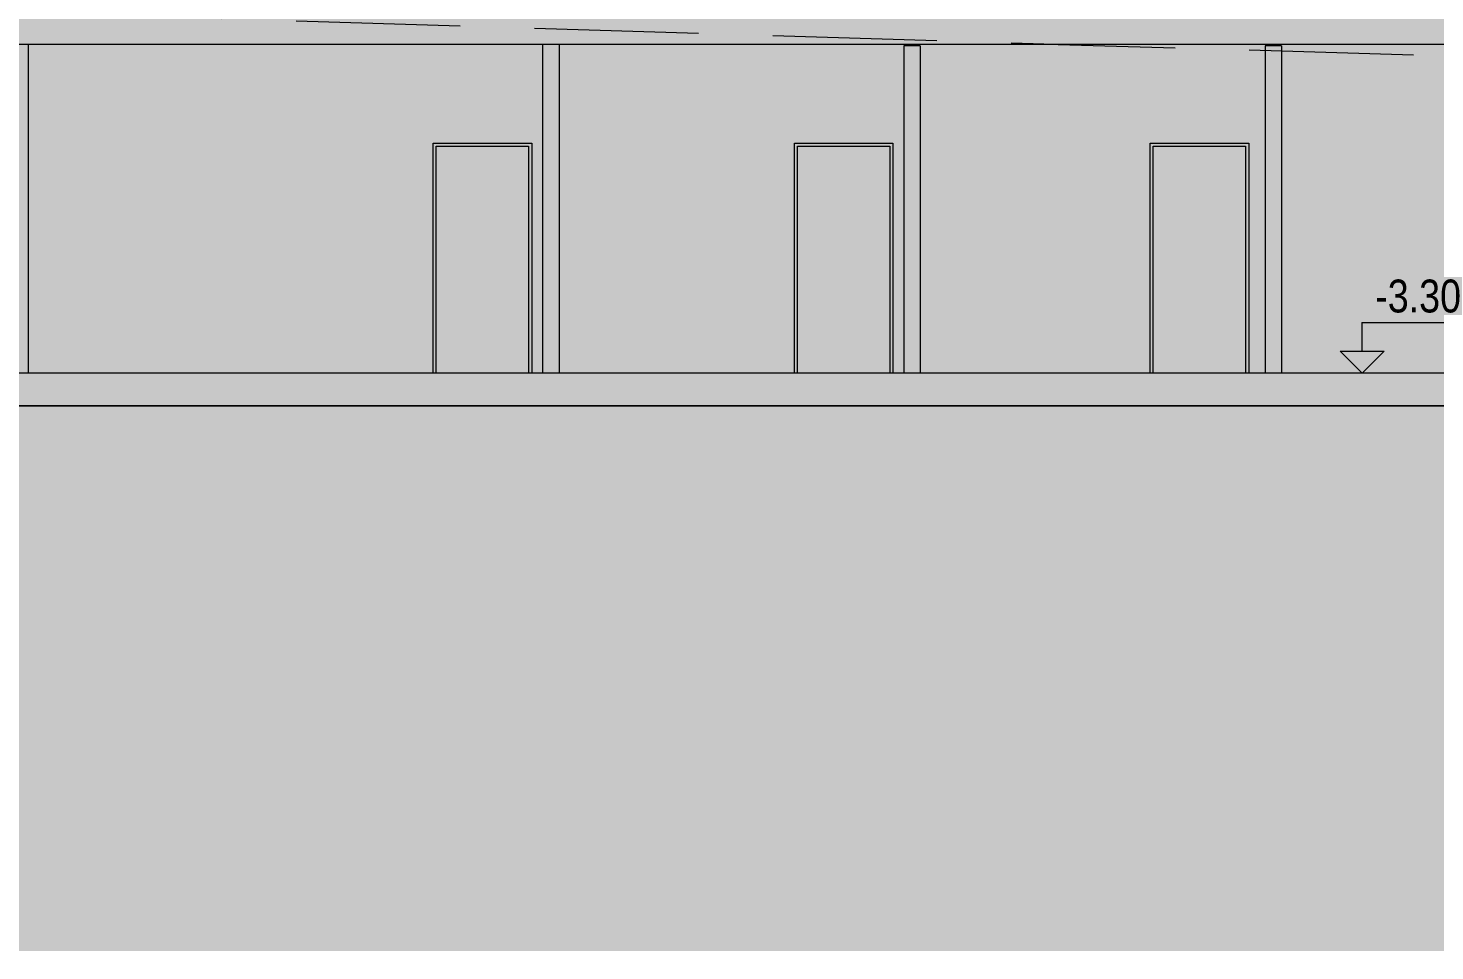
# Model space of a CAD drawing. Header units: centimetres. Extents: x -4381 to 5639, y -3920 to 4826.
# Drawn here: x 63.97 to 76.82, y 23.63 to 32.05 of the extents above; entities that cross this region are included whole.
import ezdxf
from ezdxf.xclip import XClip

# ---------------------------------------------------------------- set-up
doc = ezdxf.new("R2010")
doc.units = ezdxf.units.CM
doc.header["$MEASUREMENT"] = 0
doc.header["$XCLIPFRAME"] = 0
doc.set_wipeout_variables(frame=1)
doc.linetypes.add('Traits', pattern=[0.217778, 0.15, -0.067778])
doc.linetypes.add('Wipeout_Contour', pattern=[100, 0, -100])
for name, color, linetype in [('0- SITE', 7, 'Continuous'), ('00- NIVEAUX', 7, 'Continuous'), ('Dalles', 7, 'Continuous'), ('Drawing & Figure', 7, 'Continuous'), ('Structural - Bearing', 7, 'Continuous')]:
    doc.layers.add(name, color=color, linetype=linetype)
doc.layers.add('0- SITE_Pen_No__178', color=7, linetype='Continuous', lineweight=5, true_color=0xbda888)
doc.layers.add('Structural - Bearing_Pen_No__102', color=7, linetype='Continuous', lineweight=5, true_color=0xcccccc)
for name, color, linetype, lineweight in [('00- NIVEAUX_Pen_No__1', 7, 'Continuous', 5), ('00- NIVEAUX_Pen_No__20', 1, 'Continuous', 5), ('0_Pen_No__1', 7, 'Continuous', 5), ('Dalles_Pen_No__1', 7, 'Continuous', 5), ('Structural - Bearing_Pen_No__1', 7, 'Continuous', 5), ('Structural - Bearing_Pen_No__18', 9, 'Continuous', 5), ('Structural - Bearing_Pen_No__7', 7, 'Continuous', 5)]:
    doc.layers.add(name, color=color, linetype=linetype, lineweight=lineweight)
doc.styles.add('GENERATED_STYLE_2', font='')
doc.styles.get('GENERATED_STYLE_2').set_extended_font_data('Arial Narrow Occidental')

# ---------------------------------------------------------------- blocks, each defined once
blk = doc.blocks.new('Drawing_7_7', base_point=(-363.092, 32.204))
at = {"color": 254, "linetype": 'Wipeout_Contour', "lineweight": 0, "ltscale": 276.143015}
blk.add_wipeout([(63.667, 28.604), (63.667, 23.625), (64.073, 23.625), (64.073, 28.604)], dxfattribs=at).dxf.layer = '0- SITE'
at = {"color": 254, "linetype": 'Wipeout_Contour', "lineweight": 0, "ltscale": 587.89493}
blk.add_wipeout([(63.967, 31.904), (63.967, 28.904), (67.667, 28.904), (67.667, 31.004), (68.567, 31.004), (68.567, 28.904), (68.667, 28.904), (68.667, 31.904)], dxfattribs=at).dxf.layer = 'Structural - Bearing'
at = {"color": 254, "linetype": 'Wipeout_Contour', "lineweight": 0, "ltscale": 1920.895525}
blk.add_wipeout([(68.817, 28.904), (70.967, 28.904), (70.967, 31.004), (71.867, 31.004), (71.867, 28.904), (71.967, 28.904), (71.967, 31.891), (72.117, 31.891), (72.117, 28.904), (74.217, 28.904), (74.217, 31.004), (75.117, 31.004), (75.117, 28.904), (75.267, 28.904), (75.267, 31.891), (75.417, 31.891), (75.417, 28.904), (77.567, 28.904), (77.567, 31.004), (78.467, 31.004), (78.467, 28.904), (78.567, 28.904), (78.567, 31.904), (68.817, 31.904)], dxfattribs=at).dxf.layer = 'Structural - Bearing'
at = {"layer": '0- SITE_Pen_No__178', "linetype": 'Continuous', "ltscale": 10}
blk.add_hatch(color=256, dxfattribs=at).paths.add_polyline_path([(63.667, 28.604), (63.667, 23.625), (64.073, 23.625), (64.073, 28.604)])
at = {"layer": '00- NIVEAUX', "linetype": 'Continuous', "lineweight": 0, "true_color": 0x000000}
blk.add_hatch(color=18, dxfattribs=at).paths.add_polyline_path([(76.153, 28.904), (76.353, 29.104), (75.953, 29.104)])
at = {"layer": 'Dalles', "linetype": 'Continuous', "lineweight": 0, "ltscale": 10, "true_color": 0x000000}
for points in [[(63.667, 31.904), (67.517, 31.904), (67.517, 32.204), (63.667, 32.204)], [(67.517, 32.204), (67.517, 31.904), (70.867, 31.904), (70.867, 32.204)], [(88.267, 31.904), (88.267, 32.204), (70.867, 32.204), (70.867, 31.904)]]:
    blk.add_hatch(color=18, dxfattribs=at).paths.add_polyline_path(points)
at = {"layer": 'Structural - Bearing', "linetype": 'Continuous', "lineweight": 0, "ltscale": 10, "true_color": 0x000000}
for points in [[(63.967, 31.904), (63.667, 31.904), (63.667, 28.904), (63.967, 28.904)], [(68.817, 31.904), (68.667, 31.904), (68.667, 28.904), (68.817, 28.904)], [(72.117, 28.904), (72.117, 31.891), (71.967, 31.891), (71.967, 28.904)], [(75.417, 28.904), (75.417, 31.891), (75.267, 31.891), (75.267, 28.904)]]:
    blk.add_hatch(color=18, dxfattribs=at).paths.add_polyline_path(points)
at = {"layer": 'Structural - Bearing_Pen_No__102', "linetype": 'Continuous', "ltscale": 10}
for points in [[(63.967, 31.904), (63.967, 28.904), (67.667, 28.904), (67.667, 31.004), (68.567, 31.004), (68.567, 28.904), (68.667, 28.904), (68.667, 31.904)], [(68.817, 28.904), (70.967, 28.904), (70.967, 31.004), (71.867, 31.004), (71.867, 28.904), (71.967, 28.904), (71.967, 31.891), (72.117, 31.891), (72.117, 28.904), (74.217, 28.904), (74.217, 31.004), (75.117, 31.004), (75.117, 28.904), (75.267, 28.904), (75.267, 31.891), (75.417, 31.891), (75.417, 28.904), (77.567, 28.904), (77.567, 31.004), (78.467, 31.004), (78.467, 28.904), (78.567, 28.904), (78.567, 31.904), (68.817, 31.904)]]:
    blk.add_hatch(color=256, dxfattribs=at).paths.add_polyline_path(points)
at = {"layer": '00- NIVEAUX_Pen_No__1', "linetype": 'Continuous', "ltscale": 10}
for p, q in [((76.153, 29.104), (76.153, 29.361)), ((77.181, 29.361), (76.153, 29.361)), ((76.153, 28.904), (75.953, 29.104)), ((75.953, 29.104), (76.353, 29.104)), ((76.153, 28.904), (76.353, 29.104))]:
    blk.add_line(p, q, dxfattribs=at)
blk.add_point((76.153, 29.361), dxfattribs=at)
at = {"layer": '00- NIVEAUX_Pen_No__20', "linetype": 'Traits', "ltscale": 10, "flags": 128}
blk.add_lwpolyline([(55.53, 32.404), (63.667, 32.204), (96.143, 31.213)], dxfattribs=at)
at = {"layer": 'Dalles_Pen_No__1', "linetype": 'Continuous', "ltscale": 10}
for p, q in [((63.967, 31.904), (63.667, 31.904)), ((67.517, 31.904), (63.967, 31.904)), ((68.667, 31.904), (67.517, 31.904)), ((68.817, 31.904), (68.667, 31.904)), ((70.867, 31.904), (68.817, 31.904)), ((78.567, 31.904), (70.867, 31.904)), ((63.967, 28.904), (63.667, 28.904)), ((68.817, 28.904), (68.667, 28.904)), ((72.117, 28.904), (71.967, 28.904)), ((75.417, 28.904), (75.267, 28.904)), ((78.567, 28.904), (75.417, 28.904))]:
    blk.add_line(p, q, dxfattribs=at)
at = {"layer": 'Structural - Bearing_Pen_No__1', "linetype": 'Continuous', "ltscale": 10}
for p, q in [((63.967, 31.904), (63.967, 28.904)), ((68.667, 31.904), (68.667, 28.904)), ((68.817, 31.904), (68.817, 28.904)), ((71.967, 31.891), (71.967, 28.904)), ((72.117, 31.891), (71.967, 31.891)), ((72.117, 31.891), (72.117, 28.904)), ((75.267, 31.891), (75.267, 28.904)), ((75.417, 31.891), (75.267, 31.891)), ((75.417, 31.891), (75.417, 28.904))]:
    blk.add_line(p, q, dxfattribs=at)
at = {"layer": '00- NIVEAUX_Pen_No__1', "linetype": 'Continuous', "insert": (76.273, 29.453), "char_height": 0.3, "attachment_point": 7, "style": 'GENERATED_STYLE_2'}
blk.add_mtext('\\A1;{\\fArial Narrow Occidental|b0|i0|c0|p34;-3.30}', dxfattribs=at)
at = {"color": 254, "linetype": 'Wipeout_Contour', "lineweight": 0, "ltscale": 284.537238}
blk.add_wipeout([(64.073, 28.604), (64.073, 23.625), (68.192, 23.625), (68.192, 28.604)], dxfattribs=at).dxf.layer = '0- SITE'
at = {"color": 254, "linetype": 'Wipeout_Contour', "lineweight": 0, "ltscale": 296.03903}
blk.add_wipeout([(67.695, 30.964), (67.667, 30.964), (67.667, 28.904), (67.695, 28.904)], dxfattribs=at).dxf.layer = 'Structural - Bearing'
at = {"color": 254, "linetype": 'Wipeout_Contour', "lineweight": 0, "ltscale": 299.232262}
blk.add_wipeout([(68.539, 28.904), (68.567, 28.904), (68.567, 30.964), (68.539, 30.964)], dxfattribs=at).dxf.layer = 'Structural - Bearing'
at = {"color": 254, "linetype": 'Wipeout_Contour', "lineweight": 0, "ltscale": 308.157163}
blk.add_wipeout([(70.995, 30.964), (70.967, 30.964), (70.967, 28.904), (70.995, 28.904)], dxfattribs=at).dxf.layer = 'Structural - Bearing'
at = {"color": 254, "linetype": 'Wipeout_Contour', "lineweight": 0, "ltscale": 311.373973}
blk.add_wipeout([(71.839, 28.904), (71.867, 28.904), (71.867, 30.964), (71.839, 30.964)], dxfattribs=at).dxf.layer = 'Structural - Bearing'
at = {"color": 254, "linetype": 'Wipeout_Contour', "lineweight": 0, "ltscale": 320.176089}
blk.add_wipeout([(74.245, 30.964), (74.217, 30.964), (74.217, 28.904), (74.245, 28.904)], dxfattribs=at).dxf.layer = 'Structural - Bearing'
at = {"color": 254, "linetype": 'Wipeout_Contour', "lineweight": 0, "ltscale": 323.413557}
blk.add_wipeout([(75.089, 28.904), (75.117, 28.904), (75.117, 30.964), (75.089, 30.964)], dxfattribs=at).dxf.layer = 'Structural - Bearing'
at = {"layer": '0- SITE_Pen_No__178', "linetype": 'Continuous', "ltscale": 10}
blk.add_hatch(color=256, dxfattribs=at).paths.add_polyline_path([(64.073, 28.604), (64.073, 23.625), (68.192, 23.625), (68.192, 28.604)])
at = {"layer": 'Structural - Bearing_Pen_No__18', "linetype": 'Continuous', "ltscale": 10}
for points in [[(67.695, 30.964), (67.667, 30.964), (67.667, 28.904), (67.695, 28.904)], [(68.539, 28.904), (68.567, 28.904), (68.567, 30.964), (68.539, 30.964)], [(70.995, 30.964), (70.967, 30.964), (70.967, 28.904), (70.995, 28.904)], [(71.839, 28.904), (71.867, 28.904), (71.867, 30.964), (71.839, 30.964)], [(74.245, 30.964), (74.217, 30.964), (74.217, 28.904), (74.245, 28.904)], [(75.089, 28.904), (75.117, 28.904), (75.117, 30.964), (75.089, 30.964)]]:
    blk.add_hatch(color=256, dxfattribs=at).paths.add_polyline_path(points)
at = {"color": 254, "linetype": 'Wipeout_Contour', "lineweight": 0, "ltscale": 296.436011}
blk.add_wipeout([(68.192, 28.604), (68.192, 23.625), (70.452, 23.625), (70.452, 28.604)], dxfattribs=at).dxf.layer = '0- SITE'
at = {"color": 254, "linetype": 'Wipeout_Contour', "lineweight": 0, "ltscale": 598.0626}
blk.add_wipeout([(67.695, 30.976), (68.539, 30.976), (68.539, 30.964), (68.567, 30.964), (68.567, 31.004), (67.667, 31.004), (67.667, 30.964), (67.695, 30.964)], dxfattribs=at).dxf.layer = 'Structural - Bearing'
at = {"color": 254, "linetype": 'Wipeout_Contour', "lineweight": 0, "ltscale": 622.212504}
blk.add_wipeout([(70.995, 30.976), (71.839, 30.976), (71.839, 30.964), (71.867, 30.964), (71.867, 31.004), (70.967, 31.004), (70.967, 30.964), (70.995, 30.964)], dxfattribs=at).dxf.layer = 'Structural - Bearing'
at = {"color": 254, "linetype": 'Wipeout_Contour', "lineweight": 0, "ltscale": 646.170207}
blk.add_wipeout([(74.245, 30.976), (75.089, 30.976), (75.089, 30.964), (75.117, 30.964), (75.117, 31.004), (74.217, 31.004), (74.217, 30.964), (74.245, 30.964)], dxfattribs=at).dxf.layer = 'Structural - Bearing'
at = {"layer": '0- SITE_Pen_No__178', "linetype": 'Continuous', "ltscale": 10}
blk.add_hatch(color=256, dxfattribs=at).paths.add_polyline_path([(68.192, 28.604), (68.192, 23.625), (70.452, 23.625), (70.452, 28.604)])
at = {"layer": 'Structural - Bearing_Pen_No__18', "linetype": 'Continuous', "ltscale": 10}
for points in [[(67.695, 30.976), (68.539, 30.976), (68.539, 30.964), (68.567, 30.964), (68.567, 31.004), (67.667, 31.004), (67.667, 30.964), (67.695, 30.964)], [(70.995, 30.976), (71.839, 30.976), (71.839, 30.964), (71.867, 30.964), (71.867, 31.004), (70.967, 31.004), (70.967, 30.964), (70.995, 30.964)], [(74.245, 30.976), (75.089, 30.976), (75.089, 30.964), (75.117, 30.964), (75.117, 31.004), (74.217, 31.004), (74.217, 30.964), (74.245, 30.964)]]:
    blk.add_hatch(color=256, dxfattribs=at).paths.add_polyline_path(points)
at = {"color": 254, "linetype": 'Wipeout_Contour', "lineweight": 0, "ltscale": 301.867067}
blk.add_wipeout([(70.452, 28.604), (70.452, 23.625), (71.089, 23.625), (71.089, 28.604)], dxfattribs=at).dxf.layer = '0- SITE'
at = {"color": 254, "linetype": 'Wipeout_Contour', "lineweight": 0, "ltscale": 297.641428}
blk.add_wipeout([(68.539, 28.904), (68.539, 30.976), (67.695, 30.976), (67.695, 28.904)], dxfattribs=at).dxf.layer = 'Structural - Bearing'
at = {"color": 254, "linetype": 'Wipeout_Contour', "lineweight": 0, "ltscale": 309.771258}
blk.add_wipeout([(71.839, 28.904), (71.839, 30.976), (70.995, 30.976), (70.995, 28.904)], dxfattribs=at).dxf.layer = 'Structural - Bearing'
at = {"color": 254, "linetype": 'Wipeout_Contour', "lineweight": 0, "ltscale": 321.800422}
blk.add_wipeout([(75.089, 28.904), (75.089, 30.976), (74.245, 30.976), (74.245, 28.904)], dxfattribs=at).dxf.layer = 'Structural - Bearing'
at = {"layer": '0- SITE_Pen_No__178', "linetype": 'Continuous', "ltscale": 10}
blk.add_hatch(color=256, dxfattribs=at).paths.add_polyline_path([(70.452, 28.604), (70.452, 23.625), (71.089, 23.625), (71.089, 28.604)])
at = {"layer": 'Structural - Bearing_Pen_No__18', "linetype": 'Continuous', "ltscale": 10}
for points in [[(68.539, 28.904), (68.539, 30.976), (67.695, 30.976), (67.695, 28.904)], [(71.839, 28.904), (71.839, 30.976), (70.995, 30.976), (70.995, 28.904)], [(75.089, 28.904), (75.089, 30.976), (74.245, 30.976), (74.245, 28.904)]]:
    blk.add_hatch(color=256, dxfattribs=at).paths.add_polyline_path(points)
at = {"layer": 'Dalles_Pen_No__1', "linetype": 'Continuous', "ltscale": 10}
for p, q in [((68.667, 28.904), (63.967, 28.904)), ((71.967, 28.904), (68.817, 28.904)), ((75.267, 28.904), (72.117, 28.904))]:
    blk.add_line(p, q, dxfattribs=at)
at = {"layer": 'Structural - Bearing_Pen_No__7', "linetype": 'Continuous', "ltscale": 10}
for p, q in [((67.667, 30.964), (67.667, 31.004)), ((67.667, 31.004), (68.567, 31.004)), ((67.695, 28.904), (67.695, 30.976)), ((67.695, 30.976), (68.539, 30.976)), ((68.539, 30.976), (68.539, 28.904)), ((68.567, 31.004), (68.567, 30.964)), ((70.967, 30.964), (70.967, 31.004)), ((70.967, 31.004), (71.867, 31.004)), ((70.995, 28.904), (70.995, 30.976)), ((70.995, 30.976), (71.839, 30.976)), ((71.839, 30.976), (71.839, 28.904)), ((71.867, 31.004), (71.867, 30.964)), ((74.217, 30.964), (74.217, 31.004)), ((74.217, 31.004), (75.117, 31.004)), ((74.245, 28.904), (74.245, 30.976)), ((74.245, 30.976), (75.089, 30.976)), ((75.089, 30.976), (75.089, 28.904)), ((75.117, 31.004), (75.117, 30.964)), ((67.667, 28.904), (67.667, 30.964)), ((68.567, 30.964), (68.567, 28.904)), ((70.967, 28.904), (70.967, 30.964)), ((71.867, 30.964), (71.867, 28.904)), ((74.217, 28.904), (74.217, 30.964)), ((75.117, 30.964), (75.117, 28.904))]:
    blk.add_line(p, q, dxfattribs=at)
at = {"color": 254, "linetype": 'Wipeout_Contour', "lineweight": 0, "ltscale": 304.06889}
blk.add_wipeout([(71.625, 28.604), (71.089, 28.604), (71.089, 23.625), (71.625, 23.625)], dxfattribs=at).dxf.layer = '0- SITE'
at = {"layer": '0- SITE_Pen_No__178', "linetype": 'Continuous', "ltscale": 10}
blk.add_hatch(color=256, dxfattribs=at).paths.add_polyline_path([(71.625, 28.604), (71.089, 28.604), (71.089, 23.625), (71.625, 23.625)])
at = {"color": 254, "linetype": 'Wipeout_Contour', "lineweight": 0, "ltscale": 325.477097}
blk.add_wipeout([(71.625, 28.604), (71.625, 23.625), (82.421, 23.625), (82.421, 28.604)], dxfattribs=at).dxf.layer = '0- SITE'
at = {"layer": '0- SITE_Pen_No__178', "linetype": 'Continuous', "ltscale": 10}
blk.add_hatch(color=256, dxfattribs=at).paths.add_polyline_path([(71.625, 28.604), (71.625, 23.625), (82.421, 23.625), (82.421, 28.604)])
at = {"layer": '0_Pen_No__1', "linetype": 'Continuous', "lineweight": 0, "ltscale": 10, "true_color": 0x000000}
blk.add_hatch(color=18, dxfattribs=at).paths.add_polyline_path([(51.746, 23.625), (100.443, 23.625), (100.443, 28.604), (100.443, 31.03), (96.443, 31.204), (96.443, 28.604), (96.143, 28.304), (96.143, 31.008), (90.067, 31.423), (90.067, 28.604), (63.667, 28.604), (63.667, 31.904), (61.667, 31.904), (61.667, 28.604), (55.53, 28.604), (55.53, 32.404), (52.779, 32.309), (51.746, 32.309)])
at = {"layer": 'Dalles', "linetype": 'Continuous', "lineweight": 0, "ltscale": 10, "true_color": 0x000000}
blk.add_hatch(color=18, dxfattribs=at).paths.add_polyline_path([(90.067, 28.604), (90.067, 28.904), (63.667, 28.904), (63.667, 28.604)])
at = {"layer": '0_Pen_No__1', "linetype": 'Continuous', "ltscale": 10}
blk.add_line((63.667, 28.604), (90.067, 28.604), dxfattribs=at)
at = {"layer": 'Dalles_Pen_No__1', "linetype": 'Continuous', "ltscale": 10}
blk.add_line((89.767, 28.604), (63.667, 28.604), dxfattribs=at)

msp = doc.modelspace()

# ---------------------------------------------------------------- block references
at = {"layer": 'Drawing & Figure', "color": 151, "linetype": 'Continuous', "lineweight": 5, "ltscale": 10, "true_color": 0x80c2ff}
ref = msp.add_blockref('Drawing_7_7', (-363.09186, 32.20361), dxfattribs=at)
XClip(ref).set_block_clipping_path([(51.7463984619, 23.6253966175), (100.4426918859, 45.1170657245)])

doc.saveas('drawing.dxf')
